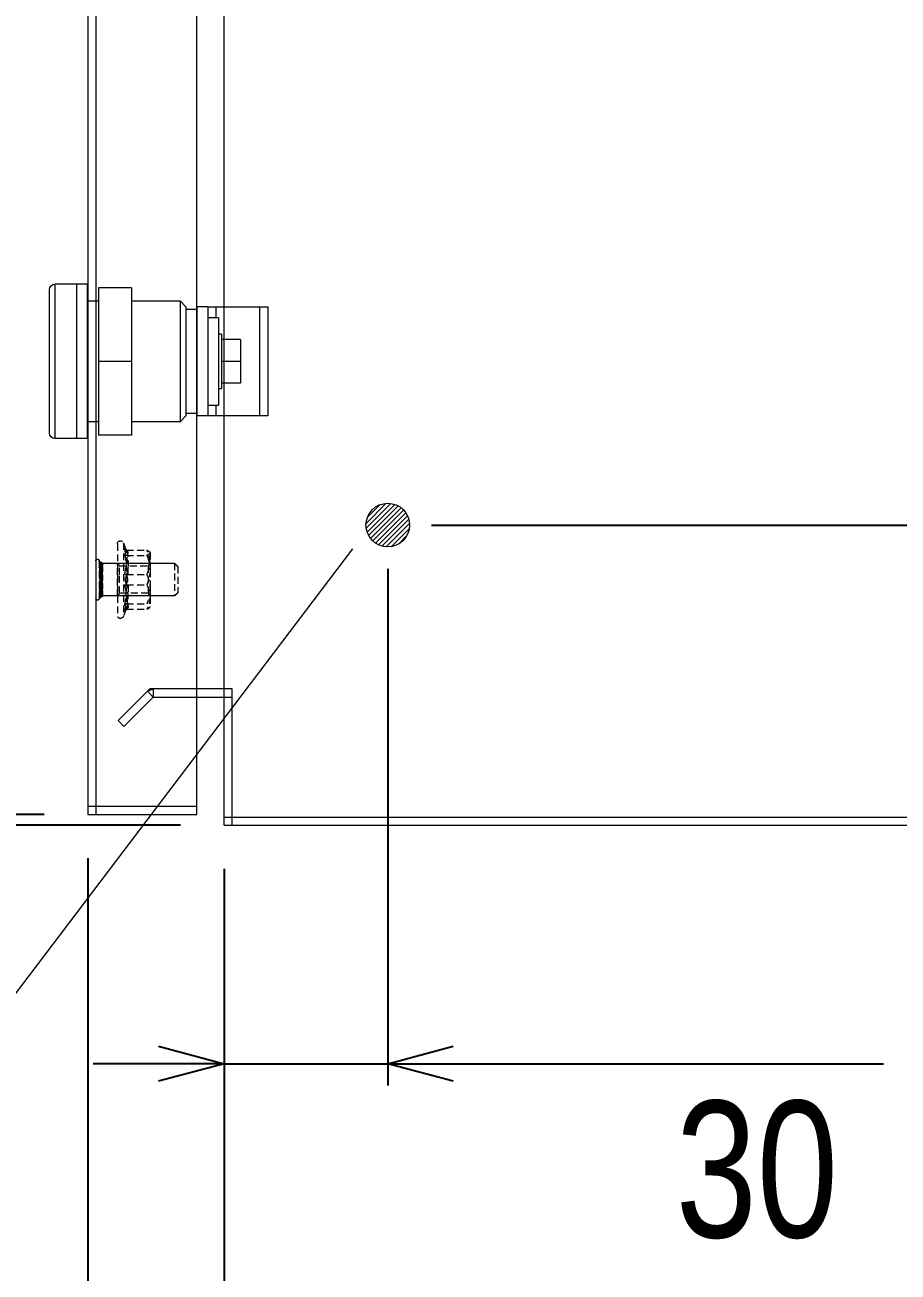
# Model space of a CAD drawing. Header units: millimetres. Extents: x 1880 to 5767, y 1200 to 3961.
# Drawn here: x 5170.8 to 5330.8, y 2612.4 to 2840.9 of the extents above; entities that cross this region are included whole.
import ezdxf

# ---------------------------------------------------------------- set-up
doc = ezdxf.new("R2010")
doc.units = ezdxf.units.MM
doc.linetypes.add('HIDDEN', pattern=[1.905, 1.27, -0.635])
for name, color, linetype in [('AMLAYER_BENDLINE_BACK', 1, 'HIDDEN'), ('BUSBAR', 3, 'Continuous'), ('GR1-1', 3, 'Continuous')]:
    doc.layers.add(name, color=color, linetype=linetype)
doc.styles.add('TAMCO', font='cordia.shx', dxfattribs={"width": 0.8, "height": 25})
doc.dimstyles.new('TAMCO', dxfattribs={"dimtxt": 25, "dimasz": 12, "dimexe": 4, "dimexo": 8, "dimgap": 7, "dimtad": 2, "dimdec": 1, "dimdsep": 46, "dimtxsty": 'TAMCO', "dimblk": 'OPEN30', "dimcen": 2.5, "dimclrd": 4, "dimclre": 4, "dimclrt": 3, "dimadec": 0, "dimazin": 0, "dimtfac": 1, "dimtdec": 1, "dimtmove": 0, "dimatfit": 3, "dimldrblk": 'OPEN30', "dimfxl": 0, "dimarcsym": 0})

# ---------------------------------------------------------------- blocks, each defined once
blk = doc.blocks.new('_Open30')
at = {"color": 0, "linetype": 'ByBlock', "lineweight": -2}
for p, q in [((-1, 0.268), (0, 0)), ((0, 0), (-1, -0.268)), ((0, 0), (-1, 0))]:
    blk.add_line(p, q, dxfattribs=at)
blk = doc.blocks.new('*D44')
at = {"color": 4, "lineweight": -2}
for p, q in [((5174.29, 3561.23), (5098.09, 3561.23)), ((5102.09, 3549.23), (5102.09, 2708.23)), ((5174.29, 2696.23), (5098.09, 2696.23))]:
    blk.add_line(p, q, dxfattribs=at)
at = {"layer": 'DEFPOINTS', "color": 0}
for p in [(5182.29, 3561.23), (5102.09, 2696.23), (5182.29, 2696.23)]:
    blk.add_point(p, dxfattribs=at)
at = {"color": 4, "lineweight": -2, "xscale": 12, "yscale": 12, "zscale": 12}
for p, rotation in [((5102.09, 3561.23), 90), ((5102.09, 2696.23), 270)]:
    blk.add_blockref('_Open30', p, dxfattribs=dict(at, rotation=rotation))
at = {"color": 3, "lineweight": 9, "insert": (5082.59, 3127.73), "char_height": 25, "attachment_point": 5, "rotation": 90, "style": 'TAMCO'}
blk.add_mtext('865', dxfattribs=at)
blk = doc.blocks.new('A$C64B35038')
at = {"color": 7, "linetype": 'Continuous', "lineweight": 9}
for p, q in [((25, 27.65), (31, 27.65)), ((25, 27.65), (25, 14.15)), ((31, 27.65), (31, 14.15)), ((33, 28.3), (35, 28.3)), ((35, 0), (35, 28.3)), ((35, 28.3), (39, 28.3)), ((39, 28.3), (39, 0)), ((15, 24.15), (16, 25.15)), ((16, 25.15), (25, 25.15)), ((16, 3.15), (16, 25.15)), ((31, 25.15), (33, 25.15)), ((40, 1), (40, 27.3)), ((0, 24.15), (0, 4.15)), ((1.47, 24.15), (0, 24.15)), ((1.47, 4.15), (1.47, 24.15)), ((9.53, 24.15), (1.47, 24.15)), ((11, 24.15), (9.53, 24.15)), ((11, 24.15), (13, 24.15)), ((11, 24.15), (11, 4.15)), ((13, 24.15), (13, 4.15)), ((13, 23.65), (15, 23.65)), ((15, 24.15), (15, 4.15)), ((9, 22.15), (11, 22.15)), ((9, 22.15), (9, 6.15)), ((8.5, 19.15), (9, 19.15)), ((8.5, 19.15), (8.5, 9.15)), ((5, 18.15), (5, 14.15)), ((5, 18.15), (8.5, 18.15)), ((5, 14.15), (8.5, 14.15)), ((5, 14.15), (5, 10.15)), ((25, 14.15), (31, 14.15)), ((25, 14.15), (25, 0.65)), ((31, 14.15), (31, 0.65)), ((5, 10.15), (8.5, 10.15)), ((9, 9.15), (8.5, 9.15)), ((11, 6.15), (9, 6.15)), ((15, 4.65), (13, 4.65)), ((0, 4.15), (1.47, 4.15)), ((1.47, 4.15), (9.53, 4.15)), ((9.53, 4.15), (11, 4.15)), ((11, 4.15), (13, 4.15)), ((16, 3.15), (15, 4.15)), ((25, 3.15), (16, 3.15)), ((33, 3.15), (31, 3.15)), ((25, 0.65), (31, 0.65)), ((33, 0), (35, 0)), ((35, 0), (39, 0))]:
    blk.add_line(p, q, dxfattribs=at)
blk.add_line((33, 0), (33, 28.3))
at = {"color": 8, "linetype": 'Continuous', "lineweight": 9}
for p, q in [((9.53, 24.15), (9.53, 22.15)), ((9.53, 6.15), (9.53, 4.15))]:
    blk.add_line(p, q, dxfattribs=at)
at = {"color": 7, "linetype": 'Continuous', "lineweight": 9}
for centre, start, end in [((39, 27.3), 0, 90), ((39, 1), 270, 0)]:
    blk.add_arc(centre, 1, start, end, dxfattribs=at)
blk = doc.blocks.new('*D57')
at = {"layer": 'BUSBAR', "color": 4, "lineweight": -2}
for p, q in [((5207.29, 2686.23), (5207.29, 2584.08)), ((5432.29, 2686.23), (5432.29, 2584.08)), ((5420.29, 2588.08), (5219.29, 2588.08))]:
    blk.add_line(p, q, dxfattribs=at)
at = {"layer": 'DEFPOINTS', "color": 0}
for p in [(5207.29, 2694.23), (5432.29, 2694.23), (5207.29, 2588.08)]:
    blk.add_point(p, dxfattribs=at)
at = {"layer": 'BUSBAR', "color": 4, "lineweight": -2, "xscale": 12, "yscale": 12, "zscale": 12, "rotation": 180}
blk.add_blockref('_Open30', (5207.29, 2588.08), dxfattribs=at)
at = {"layer": 'BUSBAR', "color": 4, "lineweight": -2, "xscale": 12, "yscale": 12, "zscale": 12}
blk.add_blockref('_Open30', (5432.29, 2588.08), dxfattribs=at)
at = {"layer": 'BUSBAR', "color": 3, "lineweight": 9, "insert": (5319.79, 2568.58), "char_height": 25, "attachment_point": 5, "style": 'TAMCO'}
blk.add_mtext('225', dxfattribs=at)
blk = doc.blocks.new('*D58')
at = {"layer": 'BUSBAR', "color": 4, "lineweight": -2}
for p, q in [((5182.29, 2688.23), (5182.29, 2526.62)), ((5432.29, 2686.23), (5432.29, 2526.62)), ((5194.29, 2530.62), (5420.29, 2530.62))]:
    blk.add_line(p, q, dxfattribs=at)
at = {"layer": 'DEFPOINTS', "color": 0}
for p in [(5182.29, 2696.23), (5432.29, 2694.23), (5432.29, 2530.62)]:
    blk.add_point(p, dxfattribs=at)
at = {"layer": 'BUSBAR', "color": 4, "lineweight": -2, "xscale": 12, "yscale": 12, "zscale": 12, "rotation": 180}
blk.add_blockref('_Open30', (5182.29, 2530.62), dxfattribs=at)
at = {"layer": 'BUSBAR', "color": 4, "lineweight": -2, "xscale": 12, "yscale": 12, "zscale": 12}
blk.add_blockref('_Open30', (5432.29, 2530.62), dxfattribs=at)
at = {"layer": 'BUSBAR', "color": 3, "lineweight": 9, "insert": (5332.29, 2511.12), "char_height": 25, "attachment_point": 5, "style": 'TAMCO'}
blk.add_mtext('250', dxfattribs=at)
blk = doc.blocks.new('*D59')
at = {"layer": 'BUSBAR', "color": 4, "lineweight": -2}
for p, q in [((5189.29, 3594.23), (5032.2, 3594.23)), ((5036.2, 3582.23), (5036.2, 2706.23)), ((5199.29, 2694.23), (5032.2, 2694.23))]:
    blk.add_line(p, q, dxfattribs=at)
at = {"layer": 'DEFPOINTS', "color": 0}
for p in [(5197.29, 3594.23), (5036.2, 2694.23), (5207.29, 2694.23)]:
    blk.add_point(p, dxfattribs=at)
at = {"layer": 'BUSBAR', "color": 4, "lineweight": -2, "xscale": 12, "yscale": 12, "zscale": 12}
for p, rotation in [((5036.2, 3594.23), 90), ((5036.2, 2694.23), 270)]:
    blk.add_blockref('_Open30', p, dxfattribs=dict(at, rotation=rotation))
at = {"layer": 'BUSBAR', "color": 3, "lineweight": 9, "insert": (5016.7, 3144.23), "char_height": 25, "attachment_point": 5, "rotation": 90, "style": 'TAMCO'}
blk.add_mtext('900', dxfattribs=at)
blk = doc.blocks.new('6X10')
at = {"color": 1, "linetype": 'HIDDEN', "lineweight": 9}
for p, q in [((44520.2, -24181.24), (44520.2, -24186.05)), ((44520.8, -24180.64), (44520.8, -24186.64)), ((44534, -24180.63), (44534, -24180.78)), ((44534.38, -24180.65), (44534, -24180.65)), ((44534.38, -24180.65), (44534, -24180.65)), ((44534.38, -24180.69), (44534, -24180.69)), ((44534.38, -24180.73), (44534, -24180.73)), ((44534, -24180.78), (44534, -24180.75)), ((44534, -24180.75), (44534, -24181.09)), ((44534.38, -24180.77), (44534, -24180.77)), ((44534.38, -24180.82), (44534, -24180.82)), ((44534.38, -24180.93), (44534, -24180.93)), ((44534.38, -24181.01), (44534, -24181.01)), ((44534.38, -24181.09), (44534, -24181.09)), ((44534, -24181.36), (44534, -24181.09)), ((44534.38, -24181.18), (44534, -24181.18)), ((44534.38, -24181.36), (44534, -24181.36)), ((44534, -24181.36), (44534, -24182)), ((44534.38, -24181.47), (44534, -24181.47)), ((44534.38, -24181.58), (44534, -24181.58)), ((44534.6, -24180.58), (44534.38, -24180.58)), ((44534.6, -24180.63), (44534.38, -24180.63)), ((44534.38, -24180.63), (44534.38, -24180.78)), ((44534.6, -24180.64), (44534.38, -24180.64)), ((44534.6, -24180.69), (44534.38, -24180.69)), ((44534.6, -24180.71), (44534.38, -24180.71)), ((44534.6, -24180.71), (44534.38, -24180.71)), ((44534.6, -24180.75), (44534.38, -24180.75)), ((44534.38, -24180.75), (44534.38, -24181.36)), ((44534.38, -24180.75), (44534.38, -24180.78)), ((44534.6, -24180.78), (44534.38, -24180.78)), ((44534.6, -24180.81), (44534.38, -24180.81)), ((44534.6, -24180.9), (44534.38, -24180.9)), ((44534.6, -24181.11), (44534.38, -24181.11)), ((44534.6, -24181.17), (44534.38, -24181.17)), ((44534.6, -24181.36), (44534.38, -24181.36)), ((44534.38, -24181.58), (44534.38, -24181.36)), ((44534.6, -24181.43), (44534.38, -24181.43)), ((44534.38, -24182), (44534.38, -24181.58)), ((44534.6, -24181.69), (44534.38, -24181.69)), ((44534.6, -24180.19), (44534.6, -24187.1)), ((44535.2, -24180.19), (44535.2, -24187.1)), ((44534.38, -24181.71), (44534, -24181.71)), ((44534.38, -24181.94), (44534, -24181.94)), ((44534, -24182), (44534, -24182.21)), ((44534.38, -24182.08), (44534, -24182.08)), ((44534.38, -24182.21), (44534, -24182.21)), ((44534, -24182.79), (44534, -24182.21)), ((44534.38, -24182.36), (44534, -24182.36)), ((44534.38, -24182.63), (44534, -24182.63)), ((44534, -24182.79), (44534, -24182.91)), ((44534.38, -24182.79), (44534, -24182.79)), ((44534, -24182.91), (44534, -24183.69)), ((44534.38, -24182.95), (44534, -24182.95)), ((44534.38, -24183.11), (44534, -24183.11)), ((44534.38, -24183.4), (44534, -24183.4)), ((44534.38, -24183.57), (44534, -24183.57)), ((44534, -24184.34), (44534, -24183.69)), ((44534, -24183.69), (44534, -24183.72)), ((44534.38, -24183.72), (44534, -24183.72)), ((44534.38, -24183.89), (44534, -24183.89)), ((44534.6, -24181.93), (44534.38, -24181.93)), ((44534.6, -24182), (44534.38, -24182)), ((44534.38, -24182), (44534.38, -24182.91)), ((44534.6, -24182.25), (44534.38, -24182.25)), ((44534.6, -24182.55), (44534.38, -24182.55)), ((44534.6, -24182.64), (44534.38, -24182.64)), ((44534.38, -24183.57), (44534.38, -24182.91)), ((44534.6, -24182.91), (44534.38, -24182.91)), ((44534.38, -24182.95), (44534.38, -24182.91)), ((44534.6, -24183), (44534.38, -24183)), ((44534.6, -24183.32), (44534.38, -24183.32)), ((44534.38, -24183.6), (44534.38, -24183.57)), ((44534.38, -24183.6), (44534.38, -24183.69)), ((44534.6, -24183.6), (44534.38, -24183.6)), ((44534.6, -24183.69), (44534.38, -24183.69)), ((44534.38, -24183.69), (44534.38, -24184.65)), ((44534.6, -24183.97), (44534.38, -24183.97)), ((44534.38, -24184.18), (44534, -24184.18)), ((44534.38, -24184.34), (44534, -24184.34)), ((44534, -24184.34), (44534, -24184.38)), ((44534, -24184.38), (44534, -24184.5)), ((44534.38, -24184.5), (44534, -24184.5)), ((44534, -24184.5), (44534, -24184.65)), ((44534, -24184.65), (44534, -24185.36)), ((44534.38, -24184.66), (44534, -24184.66)), ((44534.38, -24184.93), (44534, -24184.93)), ((44534.38, -24185.08), (44534, -24185.08)), ((44534.38, -24185.21), (44534, -24185.21)), ((44534.38, -24185.35), (44534, -24185.35)), ((44534, -24185.71), (44534, -24185.36)), ((44534.38, -24185.58), (44534, -24185.58)), ((44534.38, -24185.71), (44534, -24185.71)), ((44534, -24185.71), (44534, -24185.82)), ((44534.38, -24185.82), (44534, -24185.82)), ((44534, -24185.82), (44534, -24186.12)), ((44534.38, -24185.93), (44534, -24185.93)), ((44534.38, -24186.11), (44534, -24186.11)), ((44534, -24186.12), (44534, -24186.58)), ((44534.38, -24186.2), (44534, -24186.2)), ((44534.6, -24184.29), (44534.38, -24184.29)), ((44534.6, -24184.38), (44534.38, -24184.38)), ((44534.38, -24185.08), (44534.38, -24184.65)), ((44534.6, -24184.65), (44534.38, -24184.65)), ((44534.6, -24184.74), (44534.38, -24184.74)), ((44534.6, -24185.04), (44534.38, -24185.04)), ((44534.38, -24185.21), (44534.38, -24185.08)), ((44534.38, -24185.36), (44534.38, -24185.21)), ((44534.6, -24185.29), (44534.38, -24185.29)), ((44534.38, -24185.36), (44534.38, -24186.12)), ((44534.6, -24185.36), (44534.38, -24185.36)), ((44534.6, -24185.6), (44534.38, -24185.6)), ((44534.6, -24185.86), (44534.38, -24185.86)), ((44534.6, -24185.93), (44534.38, -24185.93)), ((44534.38, -24186.2), (44534.38, -24186.12)), ((44534.6, -24186.12), (44534.38, -24186.12)), ((44534.6, -24186.18), (44534.38, -24186.18)), ((44534.38, -24186.28), (44534.38, -24186.2)), ((44534.38, -24186.28), (44534, -24186.28)), ((44534.38, -24186.36), (44534, -24186.36)), ((44534.38, -24186.47), (44534, -24186.47)), ((44534.38, -24186.52), (44534, -24186.52)), ((44534.38, -24186.56), (44534, -24186.56)), ((44534, -24186.58), (44534, -24186.71)), ((44534.38, -24186.6), (44534, -24186.6)), ((44534.38, -24186.63), (44534, -24186.63)), ((44534.38, -24186.64), (44534, -24186.64)), ((44534.38, -24186.58), (44534.38, -24186.28)), ((44534.6, -24186.38), (44534.38, -24186.38)), ((44534.6, -24186.54), (44534.38, -24186.54)), ((44534.38, -24186.58), (44534.38, -24186.93)), ((44534.6, -24186.58), (44534.38, -24186.58)), ((44534.6, -24186.71), (44534.38, -24186.71)), ((44534.6, -24186.83), (44534.38, -24186.83)), ((44534.6, -24186.86), (44534.38, -24186.86)), ((44534.6, -24186.93), (44534.38, -24186.93)), ((44534.6, -24186.95), (44534.41, -24186.95)), ((44534.6, -24187), (44534.49, -24187)), ((44534.6, -24187.01), (44534.52, -24187.01))]:
    blk.add_line(p, q, dxfattribs=at)
for centre, start, end in [((44534.9, -24180.19), 0, 180), ((44534.9, -24187.1), 180, 0)]:
    blk.add_arc(centre, 0.297, start, end, dxfattribs=at)
for points, degree in [([(44520.8, -24180.64), (44520.2, -24181.24)], 1), ([(44534.38, -24180.64), (44534, -24180.64)], 1), ([(44534.6, -24180.63), (44534.38, -24180.63)], 1), ([(44535.2, -24180.2), (44535.2, -24180.2)], 1), ([(44520.2, -24186.05), (44520.8, -24186.64)], 1), ([(44534, -24186.64), (44534.38, -24186.64)], 1), ([(44534.6, -24186.84), (44534.49, -24186.77), (44534.37, -24186.83), (44534.25, -24186.86)], 3), ([(44534.28, -24186.87), (44534.39, -24186.83), (44534.5, -24186.79), (44534.6, -24186.85)], 3), ([(44534.28, -24186.87), (44534.39, -24186.88), (44534.5, -24186.94), (44534.6, -24187.01)], 3), ([(44534.52, -24187.01), (44534.6, -24187.01)], 1), ([(44535.2, -24187.09), (44535.2, -24187.09)], 1)]:
    blk.add_open_spline(points, degree=degree, dxfattribs=at)
at = {"color": 1, "lineweight": 9}
for points in [[(44534, -24180.64), (44520.8, -24180.64)], [(44520.8, -24186.64), (44534, -24186.64)]]:
    blk.add_open_spline(points, degree=1, dxfattribs=at)
at = {"color": 1, "linetype": 'HIDDEN', "lineweight": 9}
for points, knots in [([(44534.6, -24180.26), (44534.53, -24180.31), (44534.33, -24180.43), (44534.13, -24180.55), (44534, -24180.63)], [0, 0, 0, 0, 0.374628, 1, 1, 1, 1]), ([(44534, -24180.64), (44534.12, -24180.58), (44534.32, -24180.46), (44534.52, -24180.33), (44534.6, -24180.28)], [0, 0, 0, 0, 0.559493, 1, 1, 1, 1]), ([(44534.6, -24180.34), (44534.53, -24180.38), (44534.33, -24180.5), (44534.13, -24180.62), (44534, -24180.69)], [0, 0, 0, 0, 0.374625, 1, 1, 1, 1]), ([(44534, -24180.71), (44534.13, -24180.63), (44534.33, -24180.51), (44534.53, -24180.39), (44534.6, -24180.34)], [0, 0, 0, 0, 0.625374, 1, 1, 1, 1]), ([(44534, -24180.78), (44534.12, -24180.72), (44534.32, -24180.6), (44534.52, -24180.49), (44534.6, -24180.44)], [0, 0, 0, 0, 0.559495, 1, 1, 1, 1]), ([(44534.6, -24180.45), (44534.52, -24180.5), (44534.32, -24180.62), (44534.12, -24180.74), (44534, -24180.81)], [0, 0, 0, 0, 0.440506, 1, 1, 1, 1]), ([(44534.6, -24180.76), (44534.53, -24180.8), (44534.33, -24180.55), (44534.13, -24180.65), (44534, -24180.71)], [0, 0, 0, 0, 0.374628, 1, 1, 1, 1]), ([(44534.6, -24180.76), (44534.52, -24180.81), (44534.32, -24180.57), (44534.12, -24180.69), (44534, -24180.75)], [0, 0, 0, 0, 0.440505, 1, 1, 1, 1]), ([(44534, -24180.9), (44534.13, -24180.85), (44534.33, -24180.76), (44534.53, -24180.67), (44534.6, -24180.63)], [0, 0, 0, 0, 0.625372, 1, 1, 1, 1]), ([(44534.6, -24180.86), (44534.53, -24180.89), (44534.33, -24180.97), (44534.13, -24181.05), (44534, -24181.11)], [0, 0, 0, 0, 0.374627, 1, 1, 1, 1]), ([(44534, -24181.17), (44534.13, -24181.11), (44534.33, -24181.01), (44534.53, -24180.91), (44534.6, -24180.87)], [0, 0, 0, 0, 0.625375, 1, 1, 1, 1]), ([(44534, -24181.36), (44534.13, -24181.32), (44534.33, -24181.25), (44534.53, -24181.17), (44534.6, -24181.15)], [0, 0, 0, 0, 0.625374, 1, 1, 1, 1]), ([(44534.6, -24181.16), (44534.53, -24181.19), (44534.33, -24181.28), (44534.13, -24181.37), (44534, -24181.43)], [0, 0, 0, 0, 0.374628, 1, 1, 1, 1]), ([(44534, -24181.69), (44534.13, -24181.63), (44534.33, -24181.55), (44534.53, -24181.47), (44534.6, -24181.44)], [0, 0, 0, 0, 0.625372, 1, 1, 1, 1]), ([(44534.11, -24180.56), (44534.2, -24180.58), (44534.37, -24180.72), (44534.53, -24180.62), (44534.6, -24180.58)], [0.1790506, 0.1790506, 0.1790506, 0.1790506, 0.6253726, 1, 1, 1, 1]), ([(44534.6, -24181.77), (44534.41, -24181.82), (44534.21, -24181.87), (44534.01, -24181.92), (44534, -24181.93)], [0, 0, 0, 0, 0.950163, 1, 1, 1, 1]), ([(44534.6, -24181.78), (44534.53, -24181.81), (44534.33, -24181.88), (44534.13, -24181.95), (44534, -24182)], [0, 0, 0, 0, 0.374626, 1, 1, 1, 1]), ([(44534, -24182.25), (44534.13, -24182.23), (44534.33, -24182.19), (44534.53, -24182.15), (44534.6, -24182.14)], [0, 0, 0, 0, 0.625372, 1, 1, 1, 1]), ([(44534.6, -24182.48), (44534.52, -24182.49), (44534.32, -24182.51), (44534.12, -24182.54), (44534, -24182.55)], [0, 0, 0, 0, 0.440506, 1, 1, 1, 1]), ([(44534, -24182.64), (44534.01, -24182.64), (44534.21, -24182.59), (44534.41, -24182.54), (44534.6, -24182.49)], [0, 0, 0, 0, 0.049836, 1, 1, 1, 1]), ([(44534, -24182.91), (44534.13, -24182.9), (44534.33, -24182.89), (44534.53, -24182.87), (44534.6, -24182.87)], [0, 0, 0, 0, 0.625373, 1, 1, 1, 1]), ([(44534.6, -24182.88), (44534.53, -24182.9), (44534.33, -24182.94), (44534.13, -24182.97), (44534, -24183)], [0, 0, 0, 0, 0.374622, 1, 1, 1, 1]), ([(44534, -24183.32), (44534.12, -24183.3), (44534.32, -24183.28), (44534.52, -24183.25), (44534.6, -24183.24)], [0, 0, 0, 0, 0.559496, 1, 1, 1, 1]), ([(44534.6, -24183.64), (44534.53, -24183.64), (44534.33, -24183.62), (44534.13, -24183.61), (44534, -24183.6)], [0, 0, 0, 0, 0.374629, 1, 1, 1, 1]), ([(44534.6, -24183.65), (44534.53, -24183.65), (44534.33, -24183.66), (44534.13, -24183.68), (44534, -24183.69)], [0, 0, 0, 0, 0.374629, 1, 1, 1, 1]), ([(44534, -24183.97), (44534.01, -24183.97), (44534.21, -24184), (44534.41, -24184.02), (44534.6, -24184.05)], [0, 0, 0, 0, 0.049836, 1, 1, 1, 1]), ([(44534.6, -24184.41), (44534.53, -24184.39), (44534.33, -24184.35), (44534.13, -24184.32), (44534, -24184.29)], [0, 0, 0, 0, 0.374627, 1, 1, 1, 1]), ([(44534, -24184.38), (44534.13, -24184.39), (44534.33, -24184.4), (44534.53, -24184.42), (44534.6, -24184.42)], [0, 0, 0, 0, 0.625373, 1, 1, 1, 1]), ([(44534, -24184.65), (44534.12, -24184.68), (44534.32, -24184.73), (44534.52, -24184.78), (44534.6, -24184.8)], [0, 0, 0, 0, 0.559496, 1, 1, 1, 1]), ([(44534.6, -24184.81), (44534.41, -24184.79), (44534.21, -24184.76), (44534.01, -24184.74), (44534, -24184.74)], [0, 0, 0, 0, 0.950164, 1, 1, 1, 1]), ([(44534, -24185.04), (44534.13, -24185.06), (44534.33, -24185.1), (44534.53, -24185.14), (44534.6, -24185.15)], [0, 0, 0, 0, 0.625375, 1, 1, 1, 1]), ([(44534.6, -24185.51), (44534.53, -24185.48), (44534.33, -24185.41), (44534.13, -24185.34), (44534, -24185.29)], [0, 0, 0, 0, 0.374626, 1, 1, 1, 1]), ([(44534.6, -24185.51), (44534.52, -24185.49), (44534.32, -24185.44), (44534.12, -24185.39), (44534, -24185.36)], [0, 0, 0, 0, 0.440506, 1, 1, 1, 1]), ([(44534, -24185.6), (44534.13, -24185.65), (44534.33, -24185.74), (44534.53, -24185.82), (44534.6, -24185.85)], [0, 0, 0, 0, 0.625376, 1, 1, 1, 1]), ([(44534.6, -24186.13), (44534.53, -24186.1), (44534.33, -24186.01), (44534.13, -24185.92), (44534, -24185.86)], [0, 0, 0, 0, 0.374626, 1, 1, 1, 1]), ([(44534, -24185.93), (44534.13, -24185.97), (44534.33, -24186.04), (44534.53, -24186.12), (44534.6, -24186.14)], [0, 0, 0, 0, 0.625374, 1, 1, 1, 1]), ([(44534, -24186.12), (44534.13, -24186.18), (44534.33, -24186.28), (44534.53, -24186.38), (44534.6, -24186.42)], [0, 0, 0, 0, 0.625373, 1, 1, 1, 1]), ([(44534.6, -24186.43), (44534.53, -24186.4), (44534.33, -24186.32), (44534.13, -24186.23), (44534, -24186.18)], [0, 0, 0, 0, 0.37463, 1, 1, 1, 1]), ([(44534, -24186.38), (44534.13, -24186.44), (44534.33, -24186.53), (44534.53, -24186.62), (44534.6, -24186.66)], [0, 0, 0, 0, 0.625374, 1, 1, 1, 1]), ([(44534.6, -24186.88), (44534.41, -24186.77), (44534.21, -24186.66), (44534.01, -24186.55), (44534, -24186.54)], [0, 0, 0, 0, 0.950164, 1, 1, 1, 1]), ([(44534.6, -24186.88), (44534.53, -24186.84), (44534.33, -24186.74), (44534.13, -24186.64), (44534, -24186.58)], [0, 0, 0, 0, 0.374625, 1, 1, 1, 1]), ([(44534, -24186.71), (44534.13, -24186.78), (44534.33, -24186.9), (44534.53, -24187.02), (44534.6, -24187.06)], [0, 0, 0, 0, 0.625372, 1, 1, 1, 1]), ([(44534.6, -24187.03), (44534.53, -24186.98), (44534.39, -24186.9), (44534.26, -24186.82), (44534.19, -24186.82)], [0, 0, 0, 0, 0.3746281, 0.6864114, 0.6864114, 0.6864114, 0.6864114]), ([(44534.29, -24186.88), (44534.32, -24186.87), (44534.43, -24186.84), (44534.53, -24186.9), (44534.6, -24186.95)], [0.4828472, 0.4828472, 0.4828472, 0.4828472, 0.6253746, 1, 1, 1, 1]), ([(44534.6, -24186.95), (44534.53, -24186.91), (44534.43, -24186.85), (44534.33, -24186.88), (44534.31, -24186.89)], [0, 0, 0, 0, 0.3746265, 0.4980991, 0.4980991, 0.4980991, 0.4980991])]:
    blk.add_open_spline(points, degree=3, knots=knots, dxfattribs=at)
at = {"layer": 'AMLAYER_BENDLINE_BACK', "color": 1, "lineweight": 9}
for p, q in [((44530.16, -24176.93), (44530.16, -24190.36)), ((44531.26, -24177.11), (44531.26, -24190.18)), ((44525.26, -24178.71), (44525.26, -24181.89)), ((44529.55, -24178.24), (44525.86, -24178.24)), ((44529.55, -24179.19), (44525.86, -24179.19)), ((44525.61, -24181.14), (44525.61, -24186.14)), ((44530.89, -24182.77), (44530.89, -24181.14)), ((44531.24, -24186.64), (44531.24, -24180.64)), ((44525.26, -24181.89), (44525.26, -24186.82)), ((44529.55, -24182.7), (44525.86, -24182.7)), ((44530.89, -24186.14), (44530.89, -24182.77)), ((44529.55, -24184.59), (44525.86, -24184.59)), ((44525.26, -24186.82), (44525.26, -24188.64)), ((44529.55, -24188.1), (44525.86, -24188.1)), ((44529.55, -24189.05), (44525.86, -24189.05))]:
    blk.add_line(p, q, dxfattribs=at)
for centre, start, end in [((44530.7, -24177.11), 0, 160), ((44530.7, -24190.18), 200, 0)]:
    blk.add_arc(centre, 0.567, start, end, dxfattribs=at)
for points in [[(44530.16, -24176.92), (44529.66, -24178.31)], [(44529.82, -24178.14), (44529.83, -24178.12)], [(44525.61, -24181.14), (44525.26, -24180.64)], [(44530.89, -24181.14), (44525.61, -24181.14)], [(44531.24, -24180.64), (44530.89, -24181.14)], [(44531.26, -24180.64), (44531.24, -24180.64)], [(44525.26, -24186.64), (44525.61, -24186.14)], [(44525.61, -24186.14), (44530.89, -24186.14)], [(44530.89, -24186.14), (44531.24, -24186.64)], [(44531.24, -24186.64), (44531.26, -24186.64)], [(44529.67, -24188.99), (44529.66, -24188.97)], [(44529.66, -24188.98), (44530.16, -24190.37)], [(44529.83, -24189.17), (44529.79, -24189.13)]]:
    blk.add_open_spline(points, degree=1, dxfattribs=at)
for points, knots in [([(44525.86, -24178.24), (44525.59, -24178.38), (44525.28, -24178.53), (44525.26, -24178.7), (44525.26, -24178.71)], [0, 0, 0, 0, 0.896037, 1, 1, 1, 1]), ([(44525.26, -24180.47), (44525.34, -24179.86), (44525.44, -24179.09), (44525.79, -24178.38), (44525.86, -24178.24)], [0, 0, 0, 0, 0.801464, 1, 1, 1, 1]), ([(44525.26, -24178.71), (44525.34, -24178.84), (44525.44, -24179), (44525.79, -24179.16), (44525.86, -24179.19)], [0, 0, 0, 0, 0.801462, 1, 1, 1, 1]), ([(44525.86, -24179.19), (44525.77, -24179.41), (44525.42, -24180.28), (44525.33, -24181.21), (44525.26, -24181.89)], [0, 0, 0, 0, 0.263254, 1, 1, 1, 1]), ([(44529.55, -24179.19), (44529.42, -24179.03), (44529.15, -24178.71), (44529.41, -24178.4), (44529.55, -24178.24)], [0, 0, 0, 0, 0.492148, 1, 1, 1, 1]), ([(44529.55, -24178.24), (44529.42, -24178.97), (44529.15, -24180.46), (44529.41, -24181.94), (44529.55, -24182.7)], [0, 0, 0, 0, 0.492148, 1, 1, 1, 1]), ([(44529.55, -24184.59), (44529.42, -24183.71), (44529.15, -24181.9), (44529.41, -24180.1), (44529.55, -24179.19)], [0, 0, 0, 0, 0.492148, 1, 1, 1, 1]), ([(44529.55, -24178.24), (44529.59, -24178.23), (44529.67, -24178.23), (44529.78, -24178.17), (44529.86, -24178.08), (44529.91, -24178.01), (44529.92, -24177.97), (44529.92, -24177.96)], [0, 0, 0, 0, 0.236183, 0.471396, 0.73246, 0.992086, 1, 1, 1, 1]), ([(44529.92, -24178.96), (44529.92, -24178.96), (44529.91, -24178.99), (44529.86, -24179.06), (44529.78, -24179.13), (44529.67, -24179.18), (44529.59, -24179.18), (44529.55, -24179.19)], [0, 0, 0, 0, 0.007913, 0.26753, 0.528598, 0.763816, 1, 1, 1, 1]), ([(44529.92, -24177.96), (44529.88, -24178.01), (44529.67, -24178.21), (44529.53, -24178.56), (44529.8, -24178.83), (44529.92, -24178.96)], [0, 0, 0, 0, 0.118084, 0.592259, 1, 1, 1, 1]), ([(44529.92, -24182.65), (44529.88, -24182.47), (44529.67, -24181.56), (44529.53, -24179.98), (44529.8, -24178.6), (44529.92, -24177.96)], [0, 0, 0, 0, 0.118083, 0.592258, 1, 1, 1, 1]), ([(44529.92, -24178.96), (44529.88, -24179.18), (44529.67, -24180.3), (44529.53, -24182.22), (44529.8, -24183.87), (44529.92, -24184.64)], [0, 0, 0, 0, 0.118083, 0.592258, 1, 1, 1, 1]), ([(44529.64, -24178.35), (44529.64, -24178.35), (44529.64, -24178.33), (44529.66, -24178.26), (44529.8, -24178.15), (44529.82, -24178.14)], [0, 0, 0, 0, 0.006763, 0.854115, 1, 1, 1, 1]), ([(44525.86, -24182.7), (44525.59, -24182.04), (44525.28, -24181.31), (44525.26, -24180.55), (44525.26, -24180.47)], [0, 0, 0, 0, 0.896037, 1, 1, 1, 1]), ([(44525.26, -24181.89), (44525.27, -24182.03), (44525.29, -24182.92), (44525.55, -24183.83), (44525.85, -24184.56), (44525.86, -24184.59)], [0, 0, 0, 0, 0.148485, 0.965571, 1, 1, 1, 1]), ([(44525.86, -24182.7), (44525.77, -24182.93), (44525.42, -24183.79), (44525.33, -24184.72), (44525.26, -24185.4)], [0, 0, 0, 0, 0.263254, 1, 1, 1, 1]), ([(44529.55, -24182.7), (44529.42, -24183.58), (44529.15, -24185.39), (44529.41, -24187.19), (44529.55, -24188.1)], [0, 0, 0, 0, 0.492148, 1, 1, 1, 1]), ([(44529.55, -24182.7), (44529.59, -24182.7), (44529.67, -24182.7), (44529.78, -24182.68), (44529.86, -24182.67), (44529.91, -24182.66), (44529.92, -24182.65), (44529.92, -24182.65)], [0, 0, 0, 0, 0.236186, 0.471401, 0.732468, 0.992093, 1, 1, 1, 1]), ([(44529.92, -24188.33), (44529.88, -24188.11), (44529.67, -24186.99), (44529.53, -24185.07), (44529.8, -24183.42), (44529.92, -24182.65)], [0, 0, 0, 0, 0.118083, 0.592259, 1, 1, 1, 1]), ([(44525.86, -24184.59), (44525.59, -24185.25), (44525.28, -24185.98), (44525.26, -24186.74), (44525.26, -24186.82)], [0, 0, 0, 0, 0.896036, 1, 1, 1, 1]), ([(44525.26, -24185.4), (44525.27, -24185.54), (44525.29, -24186.43), (44525.55, -24187.34), (44525.85, -24188.07), (44525.86, -24188.1)], [0, 0, 0, 0, 0.148485, 0.965571, 1, 1, 1, 1]), ([(44529.55, -24189.05), (44529.42, -24188.32), (44529.15, -24186.83), (44529.41, -24185.35), (44529.55, -24184.59)], [0, 0, 0, 0, 0.492149, 1, 1, 1, 1]), ([(44529.92, -24184.64), (44529.92, -24184.64), (44529.91, -24184.63), (44529.86, -24184.62), (44529.78, -24184.6), (44529.67, -24184.59), (44529.59, -24184.59), (44529.55, -24184.59)], [0, 0, 0, 0, 0.007907, 0.267531, 0.528599, 0.763814, 1, 1, 1, 1]), ([(44529.92, -24184.64), (44529.88, -24184.82), (44529.67, -24185.73), (44529.53, -24187.3), (44529.8, -24188.69), (44529.92, -24189.32)], [0, 0, 0, 0, 0.118083, 0.592258, 1, 1, 1, 1]), ([(44525.26, -24186.82), (44525.34, -24187.43), (44525.44, -24188.2), (44525.79, -24188.91), (44525.86, -24189.05)], [0, 0, 0, 0, 0.801462, 1, 1, 1, 1]), ([(44529.55, -24188.1), (44529.42, -24188.26), (44529.15, -24188.57), (44529.41, -24188.89), (44529.55, -24189.05)], [0, 0, 0, 0, 0.492148, 1, 1, 1, 1]), ([(44529.55, -24188.1), (44529.59, -24188.11), (44529.67, -24188.11), (44529.78, -24188.16), (44529.86, -24188.23), (44529.91, -24188.3), (44529.92, -24188.33), (44529.92, -24188.33)], [0, 0, 0, 0, 0.236185, 0.471399, 0.732462, 0.992087, 1, 1, 1, 1]), ([(44529.78, -24189.14), (44529.69, -24188.99), (44529.52, -24188.71), (44529.79, -24188.46), (44529.92, -24188.33)], [0, 0, 0, 0, 0.500552, 1, 1, 1, 1]), ([(44525.86, -24189.05), (44525.59, -24188.91), (44525.28, -24188.76), (44525.26, -24188.59), (44525.26, -24188.58)], [0, 0, 0, 0, 0.896037, 1, 1, 1, 1]), ([(44529.92, -24189.32), (44529.92, -24189.32), (44529.91, -24189.28), (44529.86, -24189.21), (44529.78, -24189.12), (44529.67, -24189.06), (44529.59, -24189.05), (44529.55, -24189.05)], [0, 0, 0, 0, 0.007914, 0.267531, 0.5286, 0.763815, 1, 1, 1, 1])]:
    blk.add_open_spline(points, degree=3, knots=knots, dxfattribs=at)
blk = doc.blocks.new('*D60')
at = {"layer": 'BUSBAR', "color": 4, "lineweight": -2}
for p, q in [((5245.29, 2749.23), (5477.73, 2749.23)), ((5473.73, 2706.23), (5473.73, 2737.23)), ((5440.29, 2694.23), (5477.73, 2694.23))]:
    blk.add_line(p, q, dxfattribs=at)
at = {"layer": 'DEFPOINTS', "color": 0}
for p in [(5237.29, 2749.23), (5473.73, 2749.23), (5432.29, 2694.23)]:
    blk.add_point(p, dxfattribs=at)
at = {"layer": 'BUSBAR', "color": 4, "lineweight": -2, "xscale": 12, "yscale": 12, "zscale": 12}
for p, rotation in [((5473.73, 2749.23), 90), ((5473.73, 2694.23), 270)]:
    blk.add_blockref('_Open30', p, dxfattribs=dict(at, rotation=rotation))
at = {"layer": 'BUSBAR', "color": 3, "lineweight": 9, "insert": (5493.23, 2721.73), "char_height": 25, "attachment_point": 5, "rotation": 90, "style": 'TAMCO'}
blk.add_mtext('55', dxfattribs=at)
blk = doc.blocks.new('*D45')
at = {"layer": 'BUSBAR', "color": 4, "lineweight": -2}
for p, q in [((5237.29, 2741.23), (5237.29, 2646.55)), ((5207.29, 2686.23), (5207.29, 2646.55)), ((5195.29, 2650.55), (5183.29, 2650.55)), ((5207.29, 2650.55), (5237.29, 2650.55)), ((5249.29, 2650.55), (5328.12, 2650.55))]:
    blk.add_line(p, q, dxfattribs=at)
at = {"layer": 'DEFPOINTS', "color": 0}
for p in [(5237.29, 2749.23), (5207.29, 2694.23), (5207.29, 2650.55)]:
    blk.add_point(p, dxfattribs=at)
at = {"layer": 'BUSBAR', "color": 4, "lineweight": -2, "xscale": 12, "yscale": 12, "zscale": 12}
blk.add_blockref('_Open30', (5207.29, 2650.55), dxfattribs=at)
at = {"layer": 'BUSBAR', "color": 4, "lineweight": -2, "xscale": 12, "yscale": 12, "zscale": 12, "rotation": 180}
blk.add_blockref('_Open30', (5237.29, 2650.55), dxfattribs=at)
at = {"layer": 'BUSBAR', "color": 3, "lineweight": 9, "insert": (5304.93, 2631.05), "char_height": 25, "attachment_point": 5, "style": 'TAMCO'}
blk.add_mtext('30', dxfattribs=at)

msp = doc.modelspace()

# ---------------------------------------------------------------- hatches: boundary and pattern name
at = {"lineweight": 9}
h = msp.add_hatch(dxfattribs=at)
h.set_pattern_fill('ANSI31', color=1, scale=5, style=0)
h.set_pattern_definition([(45, (37145.95173, 8299.47205), (-0.441941738, 0.441941738), [])])
h.paths.add_polyline_path([(5241.29, 2749.23, 1), (5233.29, 2749.23, 1)])

# ---------------------------------------------------------------- linework, layer by layer
for p, q in [((5182.29, 3561.23), (5182.29, 2696.23)), ((5183.79, 3561.23), (5183.79, 2696.23)), ((5202.29, 2696.23), (5202.29, 3561.23)), ((5207.29, 2694.23), (5207.29, 3534.23)), ((5193.67, 2719.23), (5187.86, 2713.42)), ((5193.23, 2718.79), (5194.29, 2719.23)), ((5208.79, 2719.23), (5193.67, 2719.23)), ((5194.29, 2719.23), (5194.29, 2717.73)), ((5207.29, 2694.23), (5207.29, 2719.23)), ((5208.79, 2694.23), (5208.79, 2719.23)), ((5194.29, 2717.73), (5188.92, 2712.36)), ((5194.29, 2717.73), (5193.23, 2718.79)), ((5194.29, 2717.73), (5208.79, 2717.73)), ((5188.92, 2712.36), (5187.86, 2713.42)), ((5182.29, 2697.73), (5202.29, 2697.73)), ((5182.29, 2696.23), (5202.29, 2696.23)), ((5207.29, 2695.73), (5432.29, 2695.73)), ((5207.29, 2694.23), (5432.29, 2694.23))]:
    msp.add_line(p, q, dxfattribs=at)
at = {"color": 1, "lineweight": 9}
msp.add_circle((5237.29, 2749.23), 4, dxfattribs=at)
at = {"layer": 'BUSBAR', "color": 2, "lineweight": 9}
msp.add_line((5230.82, 2744.88), (5101.04, 2573.84), dxfattribs=at)
at = {"layer": 'GR1-1', "color": 0, "linetype": 'Continuous', "lineweight": 9}
for p, q in [((5207.29, 2695.73), (5432.29, 2695.73)), ((5208.6, 2695.73), (5210.1, 2695.73))]:
    msp.add_line(p, q, dxfattribs=at)

# ---------------------------------------------------------------- block references
at = {"lineweight": 9, "xscale": -1}
msp.add_blockref('A$C64B35038', (5215.29, 2765.08), dxfattribs=at)
at = {"layer": 'BUSBAR', "color": 2, "lineweight": 9, "xscale": -1}
msp.add_blockref('6X10', (49718.99, 26922.88), dxfattribs=at)

# ---------------------------------------------------------------- dimensions: what is measured, and where the dimension line sits
at = {"lineweight": 9}
dim = msp.add_linear_dim(base=(5102.09, 2696.23), p1=(5182.29, 3561.23), p2=(5182.29, 2696.23), angle=90, dimstyle='TAMCO', dxfattribs=at)
dim.commit()
dim.dimension.update_dxf_attribs({"geometry": '*D44', "text_midpoint": (5102.09, 3127.73), "dimtype": 160})
at = {"layer": 'BUSBAR', "color": 2, "lineweight": 9}
for base, p1, p2, picture, middle in [((5036.2, 2694.23), (5197.29, 3594.23), (5207.29, 2694.23), '*D59', (5016.7, 3144.23)), ((5473.73, 2749.23), (5432.29, 2694.23), (5237.29, 2749.23), '*D60', (5493.23, 2721.73))]:
    dim = msp.add_linear_dim(base=base, p1=p1, p2=p2, angle=90, dimstyle='TAMCO', dxfattribs=at)
    dim.commit()
    dim.dimension.update_dxf_attribs({"geometry": picture, "text_midpoint": middle})
for base, p1, p2, picture, middle in [((5207.29, 2650.55), (5237.29, 2749.23), (5207.29, 2694.23), '*D45', (5304.93, 2650.55)), ((5432.29, 2530.62), (5182.29, 2696.23), (5432.29, 2694.23), '*D58', (5332.29, 2530.62))]:
    dim = msp.add_linear_dim(base=base, p1=p1, p2=p2, dimstyle='TAMCO', dxfattribs=at)
    dim.commit()
    dim.dimension.update_dxf_attribs({"geometry": picture, "text_midpoint": middle, "dimtype": 160})
dim = msp.add_linear_dim(base=(5207.29, 2588.08), p1=(5432.29, 2694.23), p2=(5207.29, 2694.23), dimstyle='TAMCO', dxfattribs=at)
dim.commit()
dim.dimension.update_dxf_attribs({"geometry": '*D57', "text_midpoint": (5319.79, 2568.58)})

doc.saveas('drawing.dxf')
